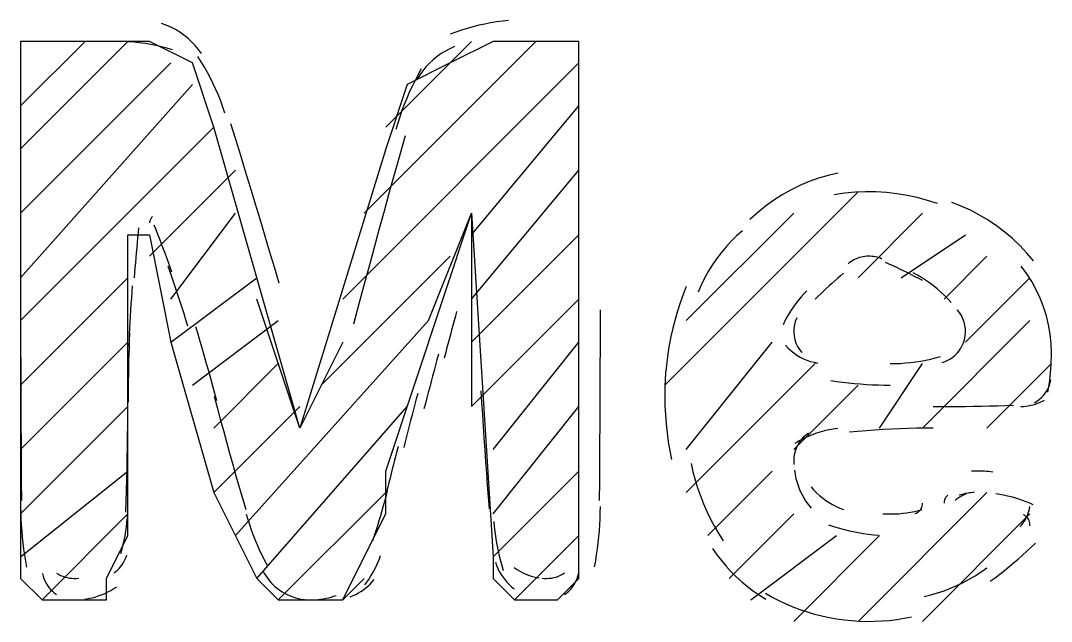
# Model space of a CAD drawing. Header units: millimetres. Extents: x 43 to 1147, y -811 to -31.
# Drawn here: x 767.56 to 773.32, y -788.8 to -785.44 of the extents above; entities that cross this region are included whole.
import ezdxf

# ---------------------------------------------------------------- set-up
doc = ezdxf.new("R2010")
doc.units = ezdxf.units.MM
doc.layers.add('EDITED_LINES', color=4, linetype='Continuous')

msp = doc.modelspace()

# ---------------------------------------------------------------- linework, layer by layer
at = {"layer": 'EDITED_LINES'}
for p, q in [((768.3738, -785.4692), (768.3468, -785.4596)), ((768.4, -785.4806), (768.3738, -785.4692)), ((768.4253, -785.4936), (768.4, -785.4806)), ((770.0558, -785.4871), (770.0239, -785.4971)), ((770.0881, -785.478), (770.0558, -785.4871)), ((770.1206, -785.4699), (770.0881, -785.478)), ((770.1533, -785.4628), (770.1206, -785.4699)), ((770.1862, -785.4566), (770.1533, -785.4628)), ((770.2193, -785.4514), (770.1862, -785.4566)), ((770.2526, -785.4472), (770.2193, -785.4514)), ((770.286, -785.4439), (770.2526, -785.4472)), ((768.4496, -785.5083), (768.4253, -785.4936)), ((768.4728, -785.5246), (768.4496, -785.5083)), ((768.4949, -785.5425), (768.4728, -785.5246)), ((768.5157, -785.5618), (768.4949, -785.5425)), ((769.9922, -785.508), (769.9608, -785.5199)), ((770.0239, -785.4971), (769.9922, -785.508)), ((768.04, -785.56), (767.56, -785.56)), ((767.56, -785.56), (767.56, -787.12)), ((767.56, -785.56), (767.56, -788.32)), ((768.04, -785.56), (767.56, -785.56)), ((767.56, -786.16), (768.16, -785.56)), ((767.56, -785.92), (767.92, -785.56)), ((768.28, -785.56), (768.04, -785.56)), ((768.1313, -785.5605), (768.1, -785.56)), ((768.1626, -785.5619), (768.1313, -785.5605)), ((768.1938, -785.5643), (768.1626, -785.5619)), ((768.2249, -785.5677), (768.1938, -785.5643)), ((768.2558, -785.572), (768.2249, -785.5677)), ((768.2867, -785.5772), (768.2558, -785.572)), ((768.52, -785.68), (768.28, -785.56)), ((768.3173, -785.5834), (768.2867, -785.5772)), ((768.3478, -785.5906), (768.3173, -785.5834)), ((768.378, -785.5986), (768.3478, -785.5906)), ((768.408, -785.6077), (768.378, -785.5986)), ((768.5352, -785.5825), (768.5157, -785.5618)), ((768.5534, -785.6045), (768.5352, -785.5825)), ((768.57, -785.6279), (768.5534, -785.6045)), ((769.48, -786.52), (770.44, -785.56)), ((769.6, -786.04), (770.08, -785.56)), ((769.9594, -785.6008), (769.9342, -785.6138)), ((769.9855, -785.5894), (769.9594, -785.6008)), ((770.2, -785.56), (769.96, -785.68)), ((770.68, -785.56), (770.2, -785.56)), ((770.68, -785.56), (770.2, -785.56)), ((770.68, -787.12), (770.68, -785.56)), ((770.68, -787.12), (770.68, -785.56)), ((768.5692, -785.6734), (768.5501, -785.6437)), ((769.8652, -785.6623), (769.8445, -785.6814)), ((769.8871, -785.6446), (769.8652, -785.6623)), ((769.9101, -785.6284), (769.8871, -785.6446)), ((769.9342, -785.6138), (769.9101, -785.6284)), ((767.56, -786.52), (768.4, -785.68)), ((768.64, -786.04), (768.52, -785.68)), ((768.5874, -785.7035), (768.5692, -785.6734)), ((768.6048, -785.7342), (768.5874, -785.7035)), ((769.36, -787), (770.68, -785.68)), ((769.96, -785.68), (769.72, -785.8)), ((769.7991, -785.7132), (769.7812, -785.7454)), ((769.8252, -785.7019), (769.8072, -785.7237)), ((769.8445, -785.6814), (769.8252, -785.7019)), ((768.6213, -785.7652), (768.6048, -785.7342)), ((768.6369, -785.7968), (768.6213, -785.7652)), ((769.764, -785.7781), (769.7476, -785.8111)), ((769.7812, -785.7454), (769.764, -785.7781)), ((769.7907, -785.7467), (769.7757, -785.7709)), ((769.8072, -785.7237), (769.7907, -785.7467)), ((767.56, -786.88), (768.52, -785.8)), ((768.6516, -785.8287), (768.6369, -785.7968)), ((768.6654, -785.8611), (768.6516, -785.8287)), ((769.72, -785.8), (769.6, -786.16)), ((769.7476, -785.8111), (769.7321, -785.8445)), ((768.6784, -785.8939), (768.6654, -785.8611)), ((768.6904, -785.927), (768.6784, -785.8939)), ((769.7174, -785.8783), (769.7035, -785.9124)), ((769.7321, -785.8445), (769.7174, -785.8783)), ((768.7015, -785.9604), (768.6904, -785.927)), ((769.6905, -785.9469), (769.6783, -785.9817)), ((769.7035, -785.9124), (769.6905, -785.9469)), ((770.08, -786.64), (770.68, -785.92)), ((769.6783, -785.9817), (769.667, -786.0168)), ((767.56, -787.12), (768.64, -786.04)), ((769.12, -787.72), (768.64, -786.04)), ((768.762, -786.1087), (768.734, -786.0199)), ((769.667, -786.0168), (769.6565, -786.0522)), ((768.7897, -786.1975), (768.762, -786.1087)), ((769.7086, -786.088), (769.679, -786.1929)), ((769.6, -786.16), (769.12, -787.72)), ((768.8172, -786.2864), (768.7897, -786.1975)), ((769.679, -786.1929), (769.6496, -786.2979)), ((768.28, -786.76), (768.76, -786.28)), ((768.8445, -786.3754), (768.8172, -786.2864)), ((769.6496, -786.2979), (769.6204, -786.403)), ((770.08, -787), (770.68, -786.28)), ((772.1266, -786.2966), (772.0725, -786.3087)), ((771.9666, -786.3426), (771.9152, -786.3642)), ((772.0191, -786.3241), (771.9666, -786.3426)), ((772.0725, -786.3087), (772.0191, -786.3241)), ((768.8716, -786.4644), (768.8445, -786.3754)), ((769.6204, -786.403), (769.5913, -786.5081)), ((771.16, -787.48), (772.24, -786.4)), ((771.865, -786.3888), (771.816, -786.4165)), ((771.9152, -786.3642), (771.865, -786.3888)), ((772.1644, -786.4081), (772.1063, -786.4166)), ((772.2228, -786.4026), (772.1644, -786.4081)), ((772.2813, -786.4001), (772.2228, -786.4026)), ((772.3397, -786.4007), (772.2813, -786.4001)), ((772.398, -786.4042), (772.3397, -786.4007)), ((772.4561, -786.4107), (772.398, -786.4042)), ((772.5137, -786.4202), (772.4561, -786.4107)), ((768.8985, -786.5535), (768.8716, -786.4644)), ((771.7684, -786.4471), (771.7222, -786.4805)), ((771.816, -786.4165), (771.7684, -786.4471)), ((772.5709, -786.4326), (772.5137, -786.4202)), ((772.6275, -786.448), (772.5709, -786.4326)), ((772.6833, -786.4664), (772.6275, -786.448)), ((772.8162, -786.4801), (772.7629, -786.4594)), ((768.4, -787), (768.76, -786.52)), ((769.5913, -786.5081), (769.5624, -786.6133)), ((769.6, -787.96), (770.08, -786.52)), ((769.84, -787.12), (770.08, -786.52)), ((770.08, -786.52), (770.08, -787.6)), ((770.08, -786.52), (770.2, -788.44)), ((771.28, -787.12), (771.88, -786.52)), ((771.6776, -786.5168), (771.6348, -786.5558)), ((771.7222, -786.4805), (771.6776, -786.5168)), ((772.24, -786.88), (772.6, -786.52)), ((772.868, -786.5036), (772.8162, -786.4801)), ((772.9183, -786.53), (772.868, -786.5036)), ((768.2808, -786.5699), (768.2803, -786.574)), ((768.2817, -786.5659), (768.2808, -786.5699)), ((768.2828, -786.5619), (768.2817, -786.5659)), ((768.2841, -786.558), (768.2828, -786.5619)), ((768.2858, -786.5543), (768.2841, -786.558)), ((768.2877, -786.5507), (768.2858, -786.5543)), ((768.2898, -786.5472), (768.2877, -786.5507)), ((768.2921, -786.5438), (768.2898, -786.5472)), ((768.2947, -786.5406), (768.2921, -786.5438)), ((768.2975, -786.5376), (768.2947, -786.5406)), ((768.9251, -786.6427), (768.8985, -786.5535)), ((772.967, -786.5591), (772.9183, -786.53)), ((773.014, -786.5908), (772.967, -786.5591)), ((768.16, -788.32), (768.16, -786.64)), ((768.16, -786.64), (768.28, -786.64)), ((768.2168, -786.6287), (768.214, -786.6567)), ((768.2195, -786.6008), (768.2168, -786.6287)), ((768.28, -786.64), (768.28, -786.64)), ((768.28, -786.64), (768.4, -787.24)), ((768.3171, -786.6134), (768.3069, -786.5875)), ((768.3273, -786.6394), (768.3171, -786.6134)), ((768.3374, -786.6654), (768.3273, -786.6394)), ((768.9516, -786.7319), (768.9251, -786.6427)), ((769.5624, -786.6133), (769.5336, -786.7184)), ((770.08, -787.24), (770.68, -786.64)), ((771.5931, -786.6177), (771.5613, -786.6464)), ((772.48, -786.88), (772.84, -786.64)), ((773.0591, -786.6251), (773.014, -786.5908)), ((773.1023, -786.6618), (773.0591, -786.6251)), ((768.2114, -786.6846), (768.2088, -786.7125)), ((768.214, -786.6567), (768.2114, -786.6846)), ((768.3474, -786.6914), (768.3374, -786.6654)), ((768.3573, -786.7175), (768.3474, -786.6914)), ((771.531, -786.6765), (771.5022, -786.7079)), ((771.5613, -786.6464), (771.531, -786.6765)), ((773.1435, -786.701), (773.1023, -786.6618)), ((773.1825, -786.7425), (773.1435, -786.701)), ((768.2063, -786.7404), (768.2038, -786.7684)), ((768.2088, -786.7125), (768.2063, -786.7404)), ((768.3671, -786.7436), (768.3573, -786.7175)), ((768.3768, -786.7697), (768.3671, -786.7436)), ((768.9779, -786.8212), (768.9516, -786.7319)), ((769.5336, -786.7184), (769.5051, -786.8237)), ((771.475, -786.7406), (771.4493, -786.7745)), ((771.5022, -786.7079), (771.475, -786.7406)), ((773.2192, -786.7862), (773.1825, -786.7425)), ((768.2014, -786.7963), (768.1991, -786.8243)), ((768.2038, -786.7684), (768.2014, -786.7963)), ((768.3865, -786.7958), (768.3768, -786.7697)), ((768.3957, -786.8481), (768.3839, -786.8148)), ((768.396, -786.822), (768.3865, -786.7958)), ((769.24, -787.48), (769.96, -786.76)), ((771.4253, -786.8097), (771.403, -786.8459)), ((771.4493, -786.7745), (771.4253, -786.8097)), ((772.1925, -786.7956), (772.1843, -786.8021)), ((772.201, -786.7897), (772.1925, -786.7956)), ((772.2099, -786.7842), (772.201, -786.7897)), ((772.219, -786.7793), (772.2099, -786.7842)), ((772.2284, -786.7749), (772.219, -786.7793)), ((772.238, -786.771), (772.2284, -786.7749)), ((772.2478, -786.7677), (772.238, -786.771)), ((772.2578, -786.765), (772.2478, -786.7677)), ((772.268, -786.7629), (772.2578, -786.765)), ((772.2783, -786.7613), (772.268, -786.7629)), ((772.288, -786.7604), (772.2783, -786.7613)), ((772.2978, -786.76), (772.288, -786.7604)), ((772.3075, -786.7602), (772.2978, -786.76)), ((772.3171, -786.7608), (772.3075, -786.7602)), ((772.3267, -786.762), (772.3171, -786.7608)), ((772.3363, -786.7637), (772.3267, -786.762)), ((772.3457, -786.7659), (772.3363, -786.7637)), ((772.355, -786.7686), (772.3457, -786.7659)), ((772.3642, -786.7718), (772.355, -786.7686)), ((772.3732, -786.7756), (772.3642, -786.7718)), ((772.4141, -786.8042), (772.3931, -786.7948)), ((772.4351, -786.8139), (772.4141, -786.8042)), ((772.456, -786.8236), (772.4351, -786.8139)), ((772.72, -787), (772.96, -786.76)), ((773.1824, -786.8577), (773.1511, -786.8154)), ((768.1968, -786.8522), (768.1946, -786.8802)), ((768.1991, -786.8243), (768.1968, -786.8522)), ((768.4073, -786.8814), (768.3957, -786.8481)), ((768.4055, -786.8483), (768.396, -786.822)), ((769.0039, -786.9105), (768.9779, -786.8212)), ((769.5051, -786.8237), (769.4766, -786.929)), ((771.403, -786.8459), (771.3823, -786.8832)), ((772.1425, -786.8693), (772.1262, -786.8833)), ((772.1589, -786.8554), (772.1425, -786.8693)), ((772.4768, -786.8335), (772.456, -786.8236)), ((772.4975, -786.8436), (772.4768, -786.8335)), ((772.5182, -786.8538), (772.4975, -786.8436)), ((772.5388, -786.8641), (772.5182, -786.8538)), ((772.5593, -786.8746), (772.5388, -786.8641)), ((772.5716, -786.8654), (772.548, -786.8522)), ((772.5797, -786.8853), (772.5593, -786.8746)), ((772.5947, -786.8794), (772.5716, -786.8654)), ((773.2107, -786.9018), (773.1824, -786.8577)), ((767.56, -787.48), (768.16, -786.88)), ((768.1836, -786.9262), (768.1811, -786.9598)), ((768.4, -787.24), (768.88, -786.88)), ((768.4187, -786.9147), (768.4073, -786.8814)), ((768.43, -786.9482), (768.4187, -786.9147)), ((769.4766, -786.929), (769.4484, -787.0343)), ((771.2795, -786.9292), (771.2617, -786.9748)), ((771.3635, -786.9215), (771.3464, -786.9607)), ((771.3823, -786.8832), (771.3635, -786.9215)), ((772.0781, -786.9262), (772.0623, -786.9408)), ((772.094, -786.9118), (772.0781, -786.9262)), ((772.11, -786.8975), (772.094, -786.9118)), ((772.1262, -786.8833), (772.11, -786.8975)), ((772.6001, -786.8961), (772.5797, -786.8853)), ((772.6173, -786.8941), (772.5947, -786.8794)), ((772.6393, -786.9096), (772.6173, -786.8941)), ((772.6609, -786.9258), (772.6393, -786.9096)), ((772.6818, -786.9428), (772.6609, -786.9258)), ((772.84, -787.24), (773.2, -786.88)), ((773.2358, -786.9476), (773.2107, -786.9018)), ((768.1811, -786.9598), (768.1787, -786.9934)), ((768.441, -786.9817), (768.43, -786.9482)), ((768.4519, -787.0152), (768.441, -786.9817)), ((771.2617, -786.9748), (771.2454, -787.0209)), ((771.9216, -786.9873), (771.9067, -787.0051)), ((771.9372, -786.97), (771.9216, -786.9873)), ((771.9533, -786.9533), (771.9372, -786.97)), ((772.0158, -786.9854), (772.0005, -787.0005)), ((772.0311, -786.9704), (772.0158, -786.9854)), ((772.0467, -786.9555), (772.0311, -786.9704)), ((772.0623, -786.9408), (772.0467, -786.9555)), ((772.7021, -786.9605), (772.6818, -786.9428)), ((772.7219, -786.9789), (772.7021, -786.9605)), ((772.741, -786.998), (772.7219, -786.9789)), ((773.2578, -786.9948), (773.2358, -786.9476)), ((768.1765, -787.0269), (768.1744, -787.0605)), ((768.1787, -786.9934), (768.1765, -787.0269)), ((768.4626, -787.0488), (768.4519, -787.0152)), ((769.12, -787.72), (768.88, -787)), ((769.4484, -787.0343), (769.4203, -787.1396)), ((770.08, -787.6), (770.68, -787)), ((771.2454, -787.0209), (771.2304, -787.0674)), ((771.8788, -787.0422), (771.8659, -787.0614)), ((771.8925, -787.0234), (771.8788, -787.0422)), ((771.9067, -787.0051), (771.8925, -787.0234)), ((772.7594, -787.0178), (772.741, -786.998)), ((773.2765, -787.0433), (773.2578, -786.9948)), ((773.292, -787.093), (773.2765, -787.0433)), ((767.56, -787.06), (767.56, -787.1664)), ((768.1724, -787.0942), (768.1706, -787.1278)), ((768.1744, -787.0605), (768.1724, -787.0942)), ((768.4731, -787.0825), (768.4626, -787.0488)), ((768.4834, -787.1162), (768.4731, -787.0825)), ((769.9895, -787.0951), (769.9824, -787.1211)), ((769.9966, -787.0692), (769.9895, -787.0951)), ((770.7999, -787.1665), (770.8, -787.06)), ((771.2304, -787.0674), (771.2169, -787.1144)), ((771.8421, -787.1012), (771.8312, -787.1217)), ((771.8536, -787.0811), (771.8421, -787.1012)), ((771.8659, -787.0614), (771.8536, -787.0811)), ((771.8967, -787.1044), (771.8889, -787.1241)), ((772.8063, -787.0751), (772.7937, -787.0595)), ((772.8169, -787.0919), (772.8063, -787.0751)), ((772.8256, -787.1095), (772.8169, -787.0919)), ((773.3042, -787.1437), (773.292, -787.093)), ((768.169, -787.1614), (768.1674, -787.195)), ((768.1706, -787.1278), (768.169, -787.1614)), ((768.4936, -787.15), (768.4834, -787.1162)), ((768.52, -787.48), (769, -787.12)), ((768.5521, -787.1962), (768.54, -787.155)), ((768.76, -788.32), (769.84, -787.12)), ((769.9754, -787.1471), (769.9684, -787.1731)), ((769.9824, -787.1211), (769.9754, -787.1471)), ((770.68, -788.2), (770.68, -787.12)), ((771.2048, -787.1617), (771.1941, -787.2094)), ((771.2169, -787.1144), (771.2048, -787.1617)), ((771.8312, -787.1217), (771.821, -787.1426)), ((771.8836, -787.1442), (771.8806, -787.1647)), ((771.8889, -787.1241), (771.8836, -787.1442)), ((772.6, -787.72), (773.2, -787.12)), ((772.8323, -787.1279), (772.8256, -787.1095)), ((772.8369, -787.1469), (772.8323, -787.1279)), ((772.8395, -787.1662), (772.8369, -787.1469)), ((773.3129, -787.1952), (773.3042, -787.1437)), ((767.56, -787.1664), (767.5602, -787.2728)), ((768.1674, -787.195), (768.166, -787.2287)), ((768.1682, -787.1902), (768.1669, -787.2287)), ((768.5642, -787.2373), (768.5521, -787.1962)), ((769.9614, -787.1992), (769.9544, -787.2252)), ((769.9684, -787.1731), (769.9614, -787.1992)), ((770.7998, -787.2731), (770.7999, -787.1665)), ((771.1941, -787.2094), (771.1848, -787.2574)), ((771.8806, -787.1647), (771.8801, -787.1852)), ((771.8801, -787.1852), (771.8818, -787.2057)), ((771.8818, -787.2057), (771.8859, -787.2257)), ((772.8343, -787.2248), (772.8382, -787.2054)), ((772.8382, -787.2054), (772.8399, -787.1858)), ((772.8399, -787.1858), (772.8395, -787.1662)), ((773.3182, -787.2473), (773.3129, -787.1952)), ((767.56, -787.84), (768.16, -787.24)), ((767.5602, -787.2728), (767.5604, -787.3792)), ((768.1657, -787.2671), (768.1646, -787.3055)), ((768.166, -787.2287), (768.1648, -787.2623)), ((768.1669, -787.2287), (768.1657, -787.2671)), ((768.4, -787.24), (768.64, -788.08)), ((768.5761, -787.2785), (768.5642, -787.2373)), ((769.36, -787.24), (769.12, -787.72)), ((769.9404, -787.2772), (769.9335, -787.3032)), ((769.9474, -787.2512), (769.9404, -787.2772)), ((769.9544, -787.2252), (769.9474, -787.2512)), ((770.2, -787.84), (770.68, -787.24)), ((770.7995, -787.3796), (770.7998, -787.2731)), ((771.1848, -787.2574), (771.177, -787.3056)), ((771.28, -787.84), (771.76, -787.24)), ((771.8344, -787.2578), (771.8489, -787.2732)), ((771.8489, -787.2732), (771.8644, -787.2875)), ((771.8859, -787.2257), (771.8922, -787.2453)), ((771.8922, -787.2453), (771.9008, -787.2641)), ((771.9008, -787.2641), (771.9116, -787.2819)), ((772.804, -787.288), (772.8134, -787.2742)), ((772.8134, -787.2742), (772.8215, -787.2595)), ((772.8215, -787.2595), (772.8282, -787.244)), ((772.8282, -787.244), (772.8343, -787.2248)), ((773.32, -787.2999), (773.3182, -787.2473)), ((768.1646, -787.3055), (768.1637, -787.3439)), ((768.5879, -787.3198), (768.5761, -787.2785)), ((768.5995, -787.361), (768.5879, -787.3198)), ((769.8945, -787.3077), (769.8864, -787.3383)), ((769.9335, -787.3032), (769.9266, -787.3293)), ((771.177, -787.3056), (771.1707, -787.3541)), ((771.8644, -787.2875), (771.8808, -787.3006)), ((771.8808, -787.3006), (771.898, -787.3125)), ((771.898, -787.3125), (771.9159, -787.3232)), ((771.9116, -787.2819), (771.9246, -787.2986)), ((771.9159, -787.3232), (771.9346, -787.3326)), ((771.9346, -787.3326), (771.9539, -787.3406)), ((772.6178, -787.3407), (772.6456, -787.3347)), ((772.6456, -787.3347), (772.6732, -787.3281)), ((772.6732, -787.3281), (772.7007, -787.3206)), ((772.7409, -787.3408), (772.7554, -787.3326)), ((772.7554, -787.3326), (772.7691, -787.3232)), ((772.7691, -787.3232), (772.7818, -787.3125)), ((772.7818, -787.3125), (772.7934, -787.3008)), ((772.7934, -787.3008), (772.804, -787.288)), ((773.3192, -787.3443), (773.3198, -787.3221)), ((773.3198, -787.3221), (773.32, -787.3)), ((767.5604, -787.3792), (767.5608, -787.4856)), ((768.1628, -787.3824), (768.1621, -787.4208)), ((768.1637, -787.3439), (768.1628, -787.3824)), ((768.611, -787.4023), (768.5995, -787.361)), ((768.64, -787.72), (769, -787.36)), ((769.8783, -787.3688), (769.8702, -787.3993)), ((769.8864, -787.3383), (769.8783, -787.3688)), ((770.7992, -787.4861), (770.7995, -787.3796)), ((771.1662, -787.3927), (771.1627, -787.4433)), ((771.1707, -787.3541), (771.1658, -787.4028)), ((771.28, -788.08), (772, -787.36)), ((771.9539, -787.3406), (771.9738, -787.3474)), ((771.9738, -787.3474), (771.9942, -787.3527)), ((771.9942, -787.3527), (772.015, -787.3566)), ((772.36, -787.72), (772.6, -787.36)), ((772.42, -787.36), (772.4485, -787.3596)), ((772.4485, -787.3596), (772.4769, -787.3585)), ((772.4769, -787.3585), (772.5053, -787.3565)), ((772.5053, -787.3565), (772.5335, -787.3537)), ((772.5335, -787.3537), (772.5617, -787.3501)), ((772.5617, -787.3501), (772.5898, -787.3458)), ((772.5898, -787.3458), (772.6178, -787.3407)), ((772.7095, -787.353), (772.7256, -787.3476)), ((772.7256, -787.3476), (772.7409, -787.3408)), ((772.96, -787.72), (773.32, -787.36)), ((773.3151, -787.4106), (773.3169, -787.3885)), ((773.3169, -787.3885), (773.3182, -787.3664)), ((773.3182, -787.3664), (773.3192, -787.3443)), ((768.1621, -787.4208), (768.1615, -787.4592)), ((768.6224, -787.4437), (768.611, -787.4023)), ((768.6337, -787.4851), (768.6224, -787.4437)), ((769.8621, -787.4298), (769.8541, -787.4604)), ((769.8702, -787.3993), (769.8621, -787.4298)), ((771.1627, -787.4433), (771.1606, -787.4939)), ((773.3105, -787.4546), (773.313, -787.4326)), ((773.313, -787.4326), (773.3151, -787.4106)), ((767.5608, -787.4856), (767.5612, -787.592)), ((768.1609, -787.4977), (768.1605, -787.5361)), ((768.1615, -787.4592), (768.1609, -787.4977)), ((768.6449, -787.5265), (768.6337, -787.4851)), ((769.846, -787.4909), (769.838, -787.5214)), ((769.8541, -787.4604), (769.846, -787.4909)), ((770.7988, -787.5926), (770.7992, -787.4861)), ((771.1606, -787.4939), (771.16, -787.5445)), ((771.88, -787.84), (772.24, -787.48)), ((772.0869, -787.4549), (772.12, -787.4597)), ((772.12, -787.4597), (772.1531, -787.4639)), ((772.1531, -787.4639), (772.1864, -787.4677)), ((772.1864, -787.4677), (772.2196, -787.4709)), ((772.2196, -787.4709), (772.253, -787.4737)), ((772.253, -787.4737), (772.2863, -787.476)), ((772.2863, -787.476), (772.3197, -787.4777)), ((772.3197, -787.4777), (772.3531, -787.479)), ((772.3531, -787.479), (772.3865, -787.4797)), ((772.3865, -787.4797), (772.42, -787.48)), ((773.2946, -787.5121), (773.3022, -787.4979)), ((773.3006, -787.5203), (773.3043, -787.4984)), ((773.3022, -787.4979), (773.3086, -787.483)), ((773.3043, -787.4984), (773.3076, -787.4765)), ((773.3076, -787.4765), (773.3105, -787.4546)), ((773.3086, -787.483), (773.3136, -787.4675)), ((773.3136, -787.4675), (773.3172, -787.4515)), ((768.1605, -787.5361), (768.1602, -787.5745)), ((768.6418, -787.5426), (768.6587, -787.6061)), ((768.6559, -787.5679), (768.6449, -787.5265)), ((769.7709, -787.5565), (769.7631, -787.5867)), ((769.7788, -787.5264), (769.7709, -787.5565)), ((769.83, -787.552), (769.822, -787.5825)), ((769.838, -787.5214), (769.83, -787.552)), ((770.1321, -787.5127), (770.1361, -787.5785)), ((771.16, -787.5445), (771.1608, -787.5951)), ((773.2393, -787.5701), (773.2525, -787.5605)), ((773.2525, -787.5605), (773.2646, -787.5498)), ((773.2646, -787.5498), (773.2758, -787.5381)), ((773.2697, -787.5704), (773.2821, -787.5641)), ((773.2758, -787.5381), (773.2858, -787.5255)), ((773.2858, -787.5255), (773.2946, -787.5121)), ((767.56, -788.2), (768.16, -787.6)), ((767.5612, -787.592), (767.5618, -787.6985)), ((768.159, -787.6462), (768.1595, -787.5859)), ((768.64, -788.08), (769.12, -787.6)), ((768.6587, -787.6061), (768.6758, -787.6696)), ((768.88, -788.56), (769.72, -787.6)), ((769.7552, -787.6168), (769.7474, -787.647)), ((769.7631, -787.5867), (769.7552, -787.6168)), ((769.822, -787.5825), (769.814, -787.6131)), ((770.1361, -787.5785), (770.1402, -787.6444)), ((770.2, -788.2), (770.68, -787.6)), ((770.7982, -787.6991), (770.7988, -787.5926)), ((771.1608, -787.5951), (771.1632, -787.6457)), ((772.66, -787.6), (772.7049, -787.5999)), ((772.7049, -787.5999), (772.7498, -787.5997)), ((772.7498, -787.5997), (772.7947, -787.5993)), ((772.7947, -787.5993), (772.8396, -787.5988)), ((772.8396, -787.5988), (772.8845, -787.5981)), ((772.8845, -787.5981), (772.9295, -787.5973)), ((772.9295, -787.5973), (772.9744, -787.5964)), ((772.9744, -787.5964), (773.0193, -787.5953)), ((773.0193, -787.5953), (773.0642, -787.594)), ((773.0642, -787.594), (773.1091, -787.5926)), ((773.1498, -787.5999), (773.1637, -787.5991)), ((773.1637, -787.5991), (773.1774, -787.5977)), ((773.1774, -787.5977), (773.1911, -787.5956)), ((773.1911, -787.5956), (773.2046, -787.593)), ((773.2046, -787.593), (773.218, -787.5897)), ((773.218, -787.5897), (773.2313, -787.5858)), ((773.2252, -787.5785), (773.2393, -787.5701)), ((773.2313, -787.5858), (773.2443, -787.5813)), ((773.2443, -787.5813), (773.2571, -787.5762)), ((773.2571, -787.5762), (773.2697, -787.5704)), ((768.1584, -787.7065), (768.159, -787.6462)), ((768.6758, -787.6696), (768.6929, -787.733)), ((769.7395, -787.6771), (769.7317, -787.7073)), ((769.7474, -787.647), (769.7395, -787.6771)), ((770.1402, -787.6444), (770.1444, -787.7102)), ((771.1632, -787.6457), (771.167, -787.6961)), ((767.5618, -787.6985), (767.5624, -787.8049)), ((768.1577, -787.7669), (768.1584, -787.7065)), ((768.16, -788.32), (768.16, -787.72)), ((768.6929, -787.733), (768.7103, -787.7963)), ((769.7239, -787.7374), (769.7161, -787.7676)), ((769.7317, -787.7073), (769.7239, -787.7374)), ((770.1444, -787.7102), (770.1488, -787.776)), ((770.7976, -787.8057), (770.7982, -787.6991)), ((771.167, -787.6961), (771.1723, -787.7465)), ((772.0514, -787.7356), (772.0268, -787.7422)), ((772.0762, -787.7301), (772.0514, -787.7356)), ((772.1013, -787.7258), (772.0762, -787.7301)), ((772.1267, -787.7227), (772.1013, -787.7258)), ((772.2389, -787.7388), (772.1922, -787.7432)), ((772.2855, -787.7348), (772.2389, -787.7388)), ((772.3323, -787.7314), (772.2855, -787.7348)), ((772.379, -787.7284), (772.3323, -787.7314)), ((772.4258, -787.7258), (772.379, -787.7284)), ((772.4726, -787.7237), (772.4258, -787.7258)), ((772.5194, -787.7221), (772.4726, -787.7237)), ((772.5663, -787.721), (772.5194, -787.7221)), ((772.6131, -787.7203), (772.5663, -787.721)), ((772.66, -787.72), (772.6131, -787.7203)), ((768.1568, -787.8272), (768.1577, -787.7669)), ((768.7103, -787.7963), (768.7278, -787.8596)), ((769.7161, -787.7676), (769.7083, -787.7978)), ((770.1488, -787.776), (770.1533, -787.8419)), ((771.1723, -787.7465), (771.179, -787.7967)), ((771.9102, -787.7923), (771.8884, -787.8055)), ((771.9176, -787.7899), (771.9061, -787.8066)), ((771.9326, -787.78), (771.9102, -787.7923)), ((771.9309, -787.7746), (771.9176, -787.7899)), ((771.946, -787.7607), (771.9309, -787.7746)), ((771.9555, -787.7689), (771.9326, -787.78)), ((771.9628, -787.7485), (771.946, -787.7607)), ((771.9788, -787.7589), (771.9555, -787.7689)), ((772.0026, -787.75), (771.9788, -787.7589)), ((772.0268, -787.7422), (772.0026, -787.75)), ((767.5624, -787.8049), (767.5632, -787.9113)), ((768.1558, -787.8875), (768.1568, -787.8272)), ((769.6626, -787.8489), (769.6562, -787.874)), ((769.6691, -787.8239), (769.6626, -787.8489)), ((769.7083, -787.7978), (769.7006, -787.8279)), ((770.1533, -787.8419), (770.1579, -787.9077)), ((770.7969, -787.9122), (770.7976, -787.8057)), ((771.179, -787.7967), (771.1872, -787.8466)), ((771.1872, -787.8466), (771.1968, -787.8964)), ((771.8893, -787.843), (771.884, -787.8625)), ((771.8967, -787.8243), (771.8893, -787.843)), ((771.9061, -787.8066), (771.8967, -787.8243)), ((767.5632, -787.9113), (767.564, -788.0177)), ((768.1547, -787.9478), (768.1558, -787.8875)), ((768.7278, -787.8596), (768.7455, -787.9229)), ((769.6498, -787.899), (769.6434, -787.9241)), ((769.6562, -787.874), (769.6498, -787.899)), ((770.1579, -787.9077), (770.1628, -787.9735)), ((771.8809, -787.8826), (771.88, -787.9031)), ((771.88, -787.9031), (771.8816, -787.9238)), ((771.884, -787.8625), (771.8809, -787.8826)), ((767.56, -788.44), (768.16, -787.96)), ((768.1534, -788.0082), (768.1547, -787.9478)), ((768.7455, -787.9229), (768.7633, -787.9861)), ((769.6, -788.2), (769.6, -787.96)), ((769.6371, -787.9491), (769.6307, -787.9742)), ((769.6434, -787.9241), (769.6371, -787.9491)), ((770.2, -788.44), (770.68, -787.96)), ((770.796, -788.0187), (770.7969, -787.9122)), ((771.3067, -787.9181), (771.3172, -787.9641)), ((771.3172, -787.9641), (771.3294, -788.0096)), ((771.4, -788.32), (771.76, -787.96)), ((771.8837, -787.9554), (771.8874, -787.9787)), ((772.8862, -787.9602), (772.8743, -787.9605)), ((772.8981, -787.96), (772.8862, -787.9602)), ((772.9099, -787.9601), (772.8981, -787.96)), ((772.9218, -787.9604), (772.9099, -787.9601)), ((772.9337, -787.9609), (772.9218, -787.9604)), ((772.9455, -787.9616), (772.9337, -787.9609)), ((772.9574, -787.9625), (772.9455, -787.9616)), ((772.9692, -787.9636), (772.9574, -787.9625)), ((772.981, -787.965), (772.9692, -787.9636)), ((772.9927, -787.9666), (772.981, -787.965)), ((767.564, -788.0177), (767.5649, -788.1241)), ((768.152, -788.0685), (768.1534, -788.0082)), ((768.7633, -787.9861), (768.7814, -788.0493)), ((769.6181, -788.0243), (769.6118, -788.0493)), ((769.6244, -787.9992), (769.6181, -788.0243)), ((769.6307, -787.9742), (769.6244, -787.9992)), ((770.1628, -787.9735), (770.1677, -788.0392)), ((770.7951, -788.1252), (770.796, -788.0187)), ((771.3294, -788.0096), (771.3433, -788.0546)), ((771.8874, -787.9787), (771.8925, -788.0018)), ((771.8925, -788.0018), (771.8988, -788.0244)), ((771.8988, -788.0244), (771.9064, -788.0466)), ((768.1504, -788.1288), (768.152, -788.0685)), ((768.64, -788.08), (768.88, -788.56)), ((768.7814, -788.0493), (768.7995, -788.1125)), ((769, -788.68), (769.6, -788.08)), ((769.6037, -788.0953), (769.6109, -788.0669)), ((769.6118, -788.0493), (769.6055, -788.0744)), ((770.1677, -788.0392), (770.1728, -788.105)), ((771.3433, -788.0546), (771.3589, -788.099)), ((771.9064, -788.0466), (771.9152, -788.0684)), ((771.9152, -788.0684), (771.9252, -788.0896)), ((771.9768, -788.0482), (771.9916, -788.0651)), ((771.9916, -788.0651), (772.0073, -788.0812)), ((772.0073, -788.0812), (772.0237, -788.0964)), ((772.24, -788.8), (772.96, -788.08)), ((772.8545, -788.0835), (772.8462, -788.0849)), ((772.8629, -788.0823), (772.8545, -788.0835)), ((772.8714, -788.0814), (772.8629, -788.0823)), ((772.8798, -788.0807), (772.8714, -788.0814)), ((772.8883, -788.0802), (772.8798, -788.0807)), ((768.1487, -788.1891), (768.1504, -788.1288)), ((768.7995, -788.1125), (768.8179, -788.1755)), ((769.5886, -788.1518), (769.5963, -788.1236)), ((769.5963, -788.1236), (769.6037, -788.0953)), ((770.1728, -788.105), (770.178, -788.1708)), ((771.3589, -788.099), (771.3761, -788.1427)), ((771.9252, -788.0896), (771.9364, -788.1103)), ((771.9364, -788.1103), (771.9487, -788.1303)), ((771.9487, -788.1303), (771.9622, -788.1496)), ((772.0237, -788.0964), (772.0409, -788.1106)), ((772.0409, -788.1106), (772.0588, -788.1239)), ((772.0588, -788.1239), (772.0775, -788.1362)), ((772.0775, -788.1362), (772.0967, -788.1476)), ((772.5994, -788.148), (772.6, -788.14)), ((772.7202, -788.1348), (772.72, -788.14)), ((772.7209, -788.1298), (772.7202, -788.1348)), ((772.7219, -788.1248), (772.7209, -788.1298)), ((772.7234, -788.1199), (772.7219, -788.1248)), ((772.7254, -788.1152), (772.7234, -788.1199)), ((772.7277, -788.1106), (772.7254, -788.1152)), ((772.7303, -788.1063), (772.7277, -788.1106)), ((772.7334, -788.1022), (772.7303, -788.1063)), ((772.7368, -788.0984), (772.7334, -788.1022)), ((772.7405, -788.0948), (772.7368, -788.0984)), ((772.7871, -788.1198), (772.7816, -788.1244)), ((772.7927, -788.1154), (772.7871, -788.1198)), ((772.7985, -788.1113), (772.7927, -788.1154)), ((772.8045, -788.1074), (772.7985, -788.1113)), ((772.8106, -788.1038), (772.8045, -788.1074)), ((772.8132, -788.0928), (772.8051, -788.0954)), ((772.8168, -788.1004), (772.8106, -788.1038)), ((772.8214, -788.0905), (772.8132, -788.0928)), ((772.8232, -788.0972), (772.8168, -788.1004)), ((772.8296, -788.0884), (772.8214, -788.0905)), ((772.8297, -788.0943), (772.8232, -788.0972)), ((772.8378, -788.0865), (772.8296, -788.0884)), ((772.8363, -788.0916), (772.8297, -788.0943)), ((772.843, -788.0892), (772.8363, -788.0916)), ((772.8462, -788.0849), (772.8378, -788.0865)), ((773.0312, -788.0911), (773.0096, -788.0877)), ((773.0527, -788.0951), (773.0312, -788.0911)), ((773.074, -788.0996), (773.0527, -788.0951)), ((773.0952, -788.1048), (773.074, -788.0996)), ((773.1163, -788.1106), (773.0952, -788.1048)), ((773.1372, -788.1169), (773.1163, -788.1106)), ((773.1579, -788.1239), (773.1372, -788.1169)), ((773.1784, -788.1314), (773.1579, -788.1239)), ((773.1987, -788.1395), (773.1784, -788.1314)), ((773.2188, -788.1481), (773.1987, -788.1395)), ((767.5601, -788.1584), (767.5607, -788.1926)), ((767.5607, -788.1926), (767.5619, -788.2267)), ((768.1567, -788.2207), (768.1584, -788.1954)), ((768.1584, -788.1954), (768.1595, -788.1699)), ((769.5726, -788.2081), (769.5807, -788.18)), ((769.5807, -788.18), (769.5886, -788.1518)), ((770.7981, -788.2262), (770.7993, -788.1922)), ((770.7993, -788.1922), (770.7999, -788.1583)), ((771.3761, -788.1427), (771.3949, -788.1858)), ((771.3949, -788.1858), (771.4154, -788.2282)), ((771.9622, -788.1496), (771.9768, -788.1682)), ((772.0967, -788.1476), (772.1166, -788.1579)), ((772.1166, -788.1579), (772.137, -788.1671)), ((772.137, -788.1671), (772.158, -788.1753)), ((772.3773, -788.1986), (772.3997, -788.1997)), ((772.3997, -788.1997), (772.4221, -788.2)), ((772.4221, -788.2), (772.4444, -788.1995)), ((772.4444, -788.1995), (772.4667, -788.1983)), ((772.4667, -788.1983), (772.489, -788.1964)), ((772.489, -788.1964), (772.5112, -788.1936)), ((772.5112, -788.1936), (772.5332, -788.1902)), ((772.5332, -788.1902), (772.5552, -788.186)), ((772.5552, -788.186), (772.577, -788.181)), ((772.5562, -788.1978), (772.5637, -788.1951)), ((772.5637, -788.1951), (772.5707, -788.1915)), ((772.5707, -788.1915), (772.5771, -788.1872)), ((772.577, -788.181), (772.5987, -788.1753)), ((772.5771, -788.1872), (772.5828, -788.182)), ((772.5828, -788.182), (772.5878, -788.1762)), ((772.5878, -788.1762), (772.592, -788.1698)), ((772.592, -788.1698), (772.5954, -788.163)), ((772.5954, -788.163), (772.5979, -788.1556)), ((772.5979, -788.1556), (772.5994, -788.148)), ((773.1866, -788.208), (773.191, -788.1959)), ((773.191, -788.1959), (773.1946, -788.1835)), ((773.1946, -788.1835), (773.1973, -788.1708)), ((773.1973, -788.1708), (773.199, -788.158)), ((767.5619, -788.2267), (767.5637, -788.2608)), ((767.68, -788.68), (768.16, -788.2)), ((768.1515, -788.2713), (768.1544, -788.246)), ((768.1544, -788.246), (768.1567, -788.2207)), ((768.8202, -788.2006), (768.8292, -788.2302)), ((768.8292, -788.2302), (768.8388, -788.2597)), ((769.48, -788.44), (769.6, -788.2)), ((769.5558, -788.2642), (769.5643, -788.2362)), ((769.5643, -788.2362), (769.5726, -788.2081)), ((770.204, -788.2415), (770.2066, -788.2693)), ((770.68, -788.56), (770.68, -788.2)), ((770.7964, -788.2601), (770.7981, -788.2262)), ((771.4154, -788.2282), (771.4374, -788.2698)), ((771.52, -788.56), (771.88, -788.2)), ((772.6, -788.8), (773.2, -788.2)), ((773.1523, -788.262), (773.1607, -788.2522)), ((773.1607, -788.2522), (773.1684, -788.2418)), ((773.1713, -788.2088), (773.1645, -788.2053)), ((773.1684, -788.2418), (773.1753, -788.231)), ((773.1774, -788.2132), (773.1713, -788.2088)), ((773.1753, -788.231), (773.1814, -788.2197)), ((773.183, -788.2182), (773.1774, -788.2132)), ((773.1814, -788.2197), (773.1866, -788.208)), ((773.1878, -788.2238), (773.183, -788.2182)), ((773.1919, -788.2299), (773.1878, -788.2238)), ((773.1952, -788.2366), (773.1919, -788.2299)), ((773.1976, -788.2435), (773.1952, -788.2366)), ((773.1992, -788.2508), (773.1976, -788.2435)), ((773.1999, -788.2583), (773.1992, -788.2508)), ((767.5637, -788.2608), (767.566, -788.2948)), ((767.566, -788.2948), (767.569, -788.3288)), ((768.1437, -788.3215), (768.1479, -788.2964)), ((768.1479, -788.2964), (768.1515, -788.2713)), ((768.8388, -788.2597), (768.849, -788.2889)), ((768.849, -788.2889), (768.8598, -788.3179)), ((769.538, -788.3199), (769.547, -788.2921)), ((769.547, -788.2921), (769.5558, -788.2642)), ((770.2066, -788.2693), (770.2098, -788.2971)), ((770.2098, -788.2971), (770.2136, -788.3248)), ((770.7911, -788.3278), (770.794, -788.294)), ((770.794, -788.294), (770.7964, -788.2601)), ((771.4374, -788.2698), (771.461, -788.3106)), ((771.461, -788.3106), (771.4861, -788.3505)), ((772.0751, -788.2599), (772.1021, -788.2692)), ((772.1021, -788.2692), (772.1294, -788.2777)), ((772.1294, -788.2777), (772.1569, -788.2855)), ((772.1569, -788.2855), (772.1846, -788.2925)), ((772.1846, -788.2925), (772.2125, -788.2987)), ((772.2125, -788.2987), (772.2405, -788.3041)), ((772.2405, -788.3041), (772.2687, -788.3087)), ((772.2687, -788.3087), (772.2971, -788.3126)), ((772.2971, -788.3126), (772.3255, -788.3156)), ((773.1431, -788.2712), (773.1523, -788.262)), ((773.1996, -788.266), (773.1999, -788.2583)), ((767.56, -788.32), (767.56, -788.56)), ((767.569, -788.3288), (767.5726, -788.3627)), ((767.5726, -788.3627), (767.5767, -788.3966)), ((768.04, -788.56), (768.16, -788.32)), ((768.1273, -788.396), (768.1334, -788.3713)), ((768.1334, -788.3713), (768.1389, -788.3464)), ((768.1389, -788.3464), (768.1437, -788.3215)), ((768.8598, -788.3179), (768.8712, -788.3467)), ((768.8712, -788.3467), (768.8831, -788.3752)), ((769.5287, -788.3477), (769.538, -788.3199)), ((770.2136, -788.3248), (770.218, -788.3523)), ((770.218, -788.3523), (770.223, -788.3798)), ((770.32, -788.68), (770.68, -788.32)), ((770.7835, -788.3954), (770.7876, -788.3616)), ((770.7876, -788.3616), (770.7911, -788.3278)), ((771.64, -788.68), (772.12, -788.32)), ((771.88, -788.8), (772.36, -788.32)), ((772.3255, -788.3156), (772.354, -788.3179)), ((773.2078, -788.3861), (773.2321, -788.3636)), ((767.5767, -788.3966), (767.5814, -788.4304)), ((768.1206, -788.4205), (768.1273, -788.396)), ((768.1492, -788.4414), (768.153, -788.4295)), ((768.8831, -788.3752), (768.8957, -788.4035)), ((768.8957, -788.4035), (768.9089, -788.4315)), ((770.223, -788.3798), (770.2286, -788.4071)), ((770.2286, -788.4071), (770.2348, -788.4343)), ((770.7735, -788.4626), (770.7788, -788.429)), ((770.7788, -788.429), (770.7835, -788.3954)), ((771.4272, -788.3932), (771.4507, -788.4274)), ((771.4507, -788.4274), (771.4757, -788.4604)), ((773.1586, -788.4302), (773.1833, -788.4083)), ((773.1833, -788.4083), (773.2078, -788.3861)), ((767.5814, -788.4304), (767.5867, -788.4641)), ((767.5867, -788.4641), (767.5926, -788.4977)), ((768.1184, -788.495), (768.126, -788.4852)), ((768.126, -788.4852), (768.1329, -788.4749)), ((768.1329, -788.4749), (768.1391, -788.4642)), ((768.1391, -788.4642), (768.1445, -788.453)), ((768.1445, -788.453), (768.1492, -788.4414)), ((768.9089, -788.4315), (768.9226, -788.4593)), ((768.9226, -788.4593), (768.937, -788.4868)), ((769.36, -788.68), (769.48, -788.44)), ((769.5431, -788.5013), (769.5512, -788.4844)), ((769.5512, -788.4844), (769.5586, -788.4673)), ((769.5586, -788.4673), (769.5655, -788.4499)), ((769.5655, -788.4499), (769.5718, -788.4323)), ((770.2, -788.44), (770.2, -788.56)), ((770.2136, -788.4693), (770.2197, -788.4869)), ((770.2197, -788.4869), (770.2268, -788.504)), ((770.2348, -788.4343), (770.2416, -788.4614)), ((770.2416, -788.4614), (770.2491, -788.4884)), ((770.7677, -788.4961), (770.7735, -788.4626)), ((771.4757, -788.4604), (771.5022, -788.4921)), ((773.0829, -788.4944), (773.1084, -788.4733)), ((773.1084, -788.4733), (773.1336, -788.4519)), ((773.1336, -788.4519), (773.1586, -788.4302)), ((767.6829, -788.5325), (767.6861, -788.5468)), ((767.7606, -788.53), (767.7718, -788.5369)), ((767.7718, -788.5369), (767.7835, -788.5429)), ((767.7835, -788.5429), (767.7955, -788.548)), ((768.0817, -788.5285), (768.0918, -788.5211)), ((768.0918, -788.5211), (768.1013, -788.513)), ((768.1013, -788.513), (768.1102, -788.5043)), ((768.1102, -788.5043), (768.1184, -788.495)), ((768.9154, -788.5214), (768.9232, -788.535)), ((768.9232, -788.535), (768.9316, -788.5482)), ((769.5156, -788.5499), (769.5253, -788.534)), ((769.5253, -788.534), (769.5345, -788.5178)), ((769.5345, -788.5178), (769.5431, -788.5013)), ((770.2268, -788.504), (770.235, -788.5205)), ((770.235, -788.5205), (770.2441, -788.5366)), ((770.2441, -788.5366), (770.2542, -788.552)), ((770.2491, -788.4884), (770.2571, -788.5151)), ((770.3179, -788.4984), (770.3304, -788.5074)), ((770.3304, -788.5074), (770.3432, -788.5158)), ((770.3432, -788.5158), (770.3565, -788.5235)), ((770.3565, -788.5235), (770.3701, -788.5304)), ((770.3701, -788.5304), (770.3841, -788.5367)), ((770.3841, -788.5367), (770.3983, -788.5423)), ((770.3983, -788.5423), (770.4129, -788.5471)), ((770.5649, -788.5479), (770.5769, -788.5427)), ((770.5769, -788.5427), (770.5886, -788.5367)), ((770.5886, -788.5367), (770.5999, -788.5297)), ((770.6739, -788.5466), (770.6771, -788.5323)), ((771.5022, -788.4921), (771.5301, -788.5226)), ((771.5301, -788.5226), (771.5593, -788.5518)), ((772.861, -788.5646), (772.8943, -788.5449)), ((772.8943, -788.5449), (772.9268, -788.5238)), ((772.9268, -788.5238), (772.9584, -788.5012)), ((773.0052, -788.5559), (773.0313, -788.5357)), ((773.0313, -788.5357), (773.0573, -788.5152)), ((773.0573, -788.5152), (773.0829, -788.4944)), ((767.56, -788.56), (767.68, -788.68)), ((767.6861, -788.5468), (767.6905, -788.5606)), ((767.6905, -788.5606), (767.6959, -788.574)), ((767.6959, -788.574), (767.7023, -788.5869)), ((767.7023, -788.5869), (767.7098, -788.5992)), ((767.7098, -788.5992), (767.7182, -788.6109)), ((767.7955, -788.548), (767.8078, -788.5523)), ((767.8078, -788.5523), (767.8204, -788.5556)), ((767.8204, -788.5556), (767.8331, -788.558)), ((767.8331, -788.558), (767.8461, -788.5595)), ((767.8461, -788.5595), (767.8591, -788.56)), ((767.8591, -788.56), (767.8722, -788.5596)), ((767.8722, -788.5596), (767.8853, -788.5582)), ((768.04, -788.68), (768.04, -788.56)), ((768.88, -788.56), (769, -788.68)), ((768.9316, -788.5482), (768.9407, -788.5609)), ((768.9407, -788.5609), (768.9504, -788.5731)), ((768.9504, -788.5731), (768.9607, -788.5848)), ((768.9607, -788.5848), (768.9717, -788.5959)), ((768.9717, -788.5959), (768.9832, -788.6064)), ((769.36, -788.68), (769.48, -788.56)), ((769.483, -788.5956), (769.4944, -788.5807)), ((769.4883, -788.6135), (769.5009, -788.6028)), ((769.4944, -788.5807), (769.5053, -788.5655)), ((769.5009, -788.6028), (769.5129, -788.5914)), ((769.5053, -788.5655), (769.5156, -788.5499)), ((769.5129, -788.5914), (769.5243, -788.5792)), ((769.5243, -788.5792), (769.535, -788.5665)), ((770.2, -788.56), (770.32, -788.68)), ((770.2542, -788.552), (770.2652, -788.5667)), ((770.2652, -788.5667), (770.2771, -788.5808)), ((770.2771, -788.5808), (770.2899, -788.5941)), ((770.2899, -788.5941), (770.3035, -788.6067)), ((770.4129, -788.5471), (770.4276, -788.5511)), ((770.4276, -788.5511), (770.4426, -788.5545)), ((770.4426, -788.5545), (770.4578, -788.557)), ((770.4747, -788.5582), (770.4878, -788.5596)), ((770.4878, -788.5596), (770.501, -788.56)), ((770.501, -788.56), (770.5141, -788.5595)), ((770.5141, -788.5595), (770.5271, -788.558)), ((770.5271, -788.558), (770.5399, -788.5555)), ((770.5399, -788.5555), (770.5525, -788.5522)), ((770.5525, -788.5522), (770.5649, -788.5479)), ((770.56, -788.68), (770.68, -788.56)), ((770.642, -788.6105), (770.6504, -788.5989)), ((770.6504, -788.5989), (770.6578, -788.5866)), ((770.6578, -788.5866), (770.6642, -788.5737)), ((770.6642, -788.5737), (770.6696, -788.5604)), ((770.6696, -788.5604), (770.6739, -788.5466)), ((771.5593, -788.5518), (771.5898, -788.5795)), ((771.5898, -788.5795), (771.6216, -788.6059)), ((772.7565, -788.6148), (772.792, -788.5995)), ((772.792, -788.5995), (772.8268, -788.5828)), ((772.8268, -788.5828), (772.861, -788.5646)), ((772.9788, -788.5759), (773.0052, -788.5559)), ((767.7182, -788.6109), (767.7275, -788.6218)), ((767.7275, -788.6218), (767.7377, -788.6321)), ((767.7377, -788.6321), (767.7487, -788.6415)), ((767.7487, -788.6415), (767.7606, -788.65)), ((767.9757, -788.6638), (767.9941, -788.658)), ((767.9941, -788.658), (768.0122, -788.6514)), ((768.0122, -788.6514), (768.03, -788.644)), ((768.03, -788.644), (768.0475, -788.6358)), ((768.0475, -788.6358), (768.0645, -788.6268)), ((768.0645, -788.6268), (768.0812, -788.617)), ((768.0812, -788.617), (768.0974, -788.6064)), ((768.9832, -788.6064), (768.9952, -788.6164)), ((768.9952, -788.6164), (769.0078, -788.6257)), ((769.0078, -788.6257), (769.0209, -788.6343)), ((769.0209, -788.6343), (769.0355, -788.6429)), ((769.0355, -788.6429), (769.0504, -788.6505)), ((769.0504, -788.6505), (769.0657, -788.6574)), ((769.0657, -788.6574), (769.0813, -788.6633)), ((769.295, -788.664), (769.3089, -788.6597)), ((769.3089, -788.6597), (769.3228, -788.655)), ((769.402, -788.6622), (769.4175, -788.6561)), ((769.4175, -788.6561), (769.4326, -788.6491)), ((769.4326, -788.6491), (769.4473, -788.6414)), ((769.4473, -788.6414), (769.4615, -788.6329)), ((769.4615, -788.6329), (769.4752, -788.6236)), ((769.4752, -788.6236), (769.4883, -788.6135)), ((770.3035, -788.6067), (770.3179, -788.6184)), ((770.5999, -788.6497), (770.6117, -788.6412)), ((770.6117, -788.6412), (770.6227, -788.6317)), ((770.6227, -788.6317), (770.6328, -788.6215)), ((770.6328, -788.6215), (770.642, -788.6105)), ((771.6216, -788.6059), (771.6546, -788.6308)), ((771.6546, -788.6308), (771.6888, -788.6541)), ((771.6888, -788.6541), (771.7241, -788.676)), ((771.7225, -788.6429), (771.7597, -788.6638)), ((772.6084, -788.6601), (772.6462, -788.6511)), ((772.6462, -788.6511), (772.6835, -788.6406)), ((772.6835, -788.6406), (772.7203, -788.6285)), ((772.7203, -788.6285), (772.7565, -788.6148)), ((767.68, -788.68), (767.8, -788.68)), ((767.8, -788.68), (768.04, -788.68)), ((767.9191, -788.6758), (767.9382, -788.6727)), ((767.9382, -788.6727), (767.9571, -788.6686)), ((767.9571, -788.6686), (767.9757, -788.6638)), ((769, -788.68), (769.12, -788.68)), ((769.0813, -788.6633), (769.0972, -788.6684)), ((769.0972, -788.6684), (769.1134, -788.6725)), ((769.1134, -788.6725), (769.1298, -788.6758)), ((769.12, -788.68), (769.24, -788.68)), ((769.1298, -788.6758), (769.1464, -788.6781)), ((769.1464, -788.6781), (769.1632, -788.6795)), ((769.1632, -788.6795), (769.18, -788.68)), ((769.18, -788.68), (769.1946, -788.6797)), ((769.1946, -788.6797), (769.2091, -788.679)), ((769.2091, -788.679), (769.2236, -788.6777)), ((769.2236, -788.6777), (769.2381, -788.676)), ((769.2381, -788.676), (769.2524, -788.6737)), ((769.24, -788.68), (769.36, -788.68)), ((769.2524, -788.6737), (769.2667, -788.671)), ((769.2667, -788.671), (769.2809, -788.6677)), ((769.2809, -788.6677), (769.295, -788.664)), ((770.32, -788.68), (770.44, -788.68)), ((770.44, -788.68), (770.56, -788.68)), ((771.7597, -788.6638), (771.7976, -788.6833)), ((771.7976, -788.6833), (771.8362, -788.7014)), ((771.8362, -788.7014), (771.8753, -788.7179)), ((771.8753, -788.7179), (771.9151, -788.733)), ((771.9151, -788.733), (771.9554, -788.7467)), ((771.9554, -788.7467), (771.9962, -788.7588)), ((771.9962, -788.7588), (772.0375, -788.7693)), ((772.0375, -788.7693), (772.0791, -788.7784)), ((772.4973, -788.7828), (772.5386, -788.7747)), ((772.0791, -788.7784), (772.1212, -788.7859)), ((772.1212, -788.7859), (772.1628, -788.7917)), ((772.1628, -788.7917), (772.2046, -788.796)), ((772.2046, -788.796), (772.2465, -788.7987)), ((772.2465, -788.7987), (772.2885, -788.7999)), ((772.2885, -788.7999), (772.3304, -788.7996)), ((772.3304, -788.7996), (772.3723, -788.7977)), ((772.3723, -788.7977), (772.4141, -788.7942)), ((772.4141, -788.7942), (772.4558, -788.7893)), ((772.4558, -788.7893), (772.4973, -788.7828))]:
    msp.add_line(p, q, dxfattribs=at)

doc.saveas('drawing.dxf')
